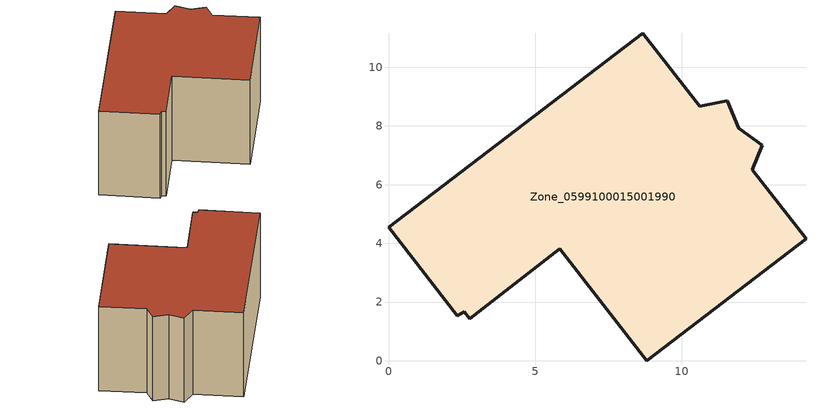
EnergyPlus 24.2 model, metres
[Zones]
Zone_0599100015001990
 floor ground (C_G): 8.8,0 5.83,3.82 2.77,1.43 2.58,1.67 2.34,1.54 0,4.55 8.67,11.16 10.6,8.68 11.55,8.87 11.94,7.92 12.75,7.34 12.4,6.51 14.23,4.16 z0.91
 wall outside (C_F): 8.67,11.16 0,4.55 2.34,1.54 2.58,1.67 2.77,1.43 5.83,3.82 8.8,0 14.23,4.16 12.4,6.51 12.75,7.34 11.94,7.92 11.55,8.87 10.6,8.68 8.67,11.16 z0.91:7.16
 roof outside (C_R): 5.83,3.82 8.8,0 14.23,4.16 12.4,6.51 12.75,7.34 11.94,7.92 11.55,8.87 10.6,8.68 8.67,11.16 0,4.55 2.34,1.54 2.58,1.67 2.77,1.43 z7.16
[BUILDING]
Pand.0599100015001990: North Axis=0; Terrain=City; Loads Convergence Tolerance Value=0.04; Temperature Convergence Tolerance Value=0.4; Solar Distribution=FullExterior; Maximum Number of Warmup Days=25; Minimum Number of Warmup Days=1
[Site:Location]
Rotterdam.The.Hague.AP_ZH_NLD Design_Conditions: Latitude=51.96; Longitude=4.45; Time Zone=1; Elevation=-4.5
[SITE:GROUNDTEMPERATURE:BUILDINGSURFACE]
18, 18, 18, 18, 18, 18, 18, 18, 18, 18, 18, 18
[MATERIAL] Thermal Absorptance=0.9; Solar Absorptance=0.7; Visible Absorptance=0.7
Name | Roughness | Thickness | Conductivity | Density | Specific Heat
G.TI.1975-1991 | MediumSmooth | 0.15 | 0.288461 | 540 | 1210
F.TI.1975-1991 | Rough | 0.3 | 0.230769 | 1920 | 840
R.TI.1975-1991 | MediumRough | 0.2 | 0.153846 | 1500 | 1000
[CONSTRUCTION]
C_G: G.TI.1975-1991
C_F: F.TI.1975-1991
C_R: R.TI.1975-1991
[ZONE]
Zone_0599100015001990: Type=1; Multiplier=1; Ceiling Height=Autocalculate; Volume=Autocalculate; Floor Area=autocalculate; Part of Total Floor Area=Yes
[ZONEINFILTRATION:DESIGNFLOWRATE]
Infil_Zone_0599100015001990: Zone or ZoneList or Space or SpaceList=Zone_0599100015001990; Schedule=AlwaysOn; Design Flow Rate Calculation Method=Flow/Area; Flow Rate per Floor Area=0.003; Constant Term Coefficient=1; Temperature Term Coefficient=0; Velocity Term Coefficient=0; Velocity Squared Term Coefficient=0
[HVACTEMPLATE:ZONE:IDEALLOADSAIRSYSTEM]
Zone_0599100015001990: Maximum Heating Supply Air Temperature=50; Minimum Cooling Supply Air Temperature=13; Maximum Heating Supply Air Humidity Ratio=0.0156; Minimum Cooling Supply Air Humidity Ratio=0.0077; Heating Limit=NoLimit; Cooling Limit=NoLimit; Dehumidification Control Type=ConstantSensibleHeatRatio; Cooling Sensible Heat Ratio=0.7; Dehumidification Setpoint=60; Humidification Control Type=None; Humidification Setpoint=30; Outdoor Air Method=None; Outdoor Air Flow Rate per Person=0.00944; Outdoor Air Flow Rate per Zone Floor Area=0; Outdoor Air Flow Rate per Zone=0; Demand Controlled Ventilation Type=None; Outdoor Air Economizer Type=NoEconomizer; Heat Recovery Type=None; Sensible Heat Recovery Effectiveness=0.7; Latent Heat Recovery Effectiveness=0.65
[ZONECONTROL:THERMOSTAT]
ThermostatControl_Zone_0599100015001990: Zone or ZoneList=Zone_0599100015001990; Control Type Schedule=DualSetpointControlType; Control 1=Thermostat_Zone_0599100015001990; Temperature Difference Between Cutout And Setpoint=0
[THERMOSTATSETPOINT:DUALSETPOINT]
Thermostat_Zone_0599100015001990: Heating Setpoint Temperature Schedule=HeatingSetpoint_Zone_0599100015001990; Cooling Setpoint Temperature Schedule=CoolingSetpoint_Zone_0599100015001990
[SCHEDULE:COMPACT]
HeatingSetpoint_Zone_0599100015001990: Through: 12/31, For: AllDays, Until: 24:00, 21
CoolingSetpoint_Zone_0599100015001990: Through: 12/31, For: AllDays, Until: 24:00, 24
DualSetpointControlType: Through: 12/31, For: AllDays, Until: 24:00, 4
AlwaysOn: Through: 12/31, For: AllDays, Until: 24:00, 1
